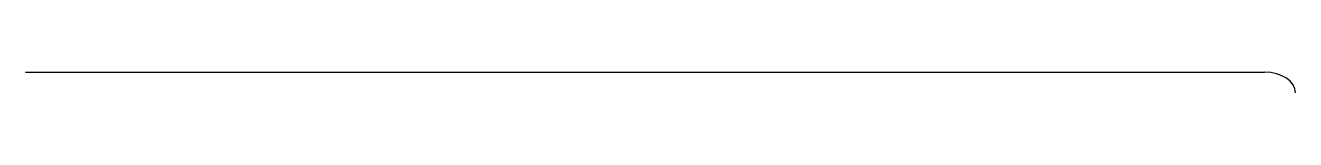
# Model space of a CAD drawing. Units: millimetres at full size, sheet at 1:100. Extents: x -15551 to -3306, y -3690 to -3490.
import ezdxf

# ---------------------------------------------------------------- set-up
doc = ezdxf.new("R2010")
doc.units = ezdxf.units.MM
doc.header["$LTSCALE"] = 100
doc.layers.add('0-0', color=7, linetype='Continuous')

msp = doc.modelspace()

# ---------------------------------------------------------------- linework, layer by layer
at = {"layer": '0-0'}
msp.add_line((-15551, -3489.8), (-3606.1, -3489.8), dxfattribs=at)
msp.add_ellipse((-3606.1, -3689.8), major_axis=(300, 0), ratio=0.666667, start_param=6.2831853, end_param=7.8539816, dxfattribs=at)

doc.saveas('drawing.dxf')
